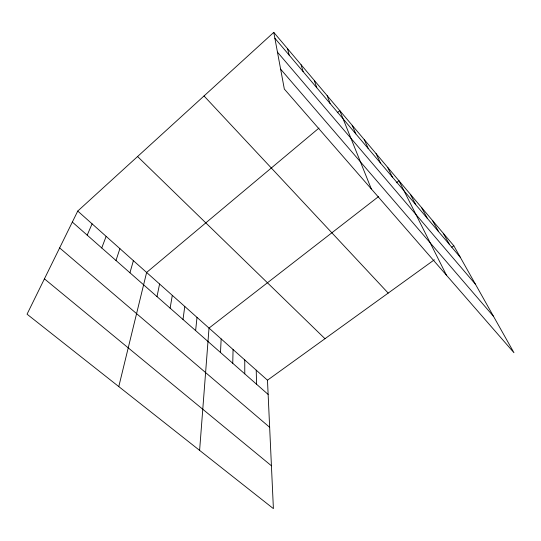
<?xml version="1.0" encoding="UTF-8"?>
<svg xmlns="http://www.w3.org/2000/svg" width="541" height="541" viewBox="0 0 541 541"><rect width="100%" height="100%" fill="white"/><g stroke="black" fill="none" stroke-linecap="round" stroke-linejoin="round"><path stroke-width="0.81" d="M232.752 363.282L233.07 349.527M220.491 352.489L221.161 338.909M199.609 450.376L209.022 328.089L378.484 196.633M195.619 330.592L197.012 317.384M183 319.488L184.779 306.47M170.124 308.154L172.302 295.352M156.998 296.603L159.588 284.011M118.783 386.592L146.618 272.454L319.001 128.061M129.935 272.779L133.39 260.661M115.984 260.498L119.899 248.637M101.742 247.961L106.137 236.363M87.196 235.152L92.092 223.839M77.755 211.058L27.05 314.186L273.401 508.621L267.477 380.201L77.755 211.058L273.78 32.379L453.804 245.749L513.95 352.705L284.329 89.055L273.78 32.379M337.293 112.744L339.802 110.635L371.322 188.937M396.316 182.804L398.967 180.748L446.487 275.247M267.477 380.201L434.342 259.795M451.789 247.203L453.804 245.749M44.423 278.852L271.426 465.781M59.638 247.906L269.648 427.289M72.338 222.074L268.133 394.43M137.57 156.538L324.979 338.713M204.025 95.967L388.195 293.094M280.623 69.153L493.527 316.39M277.459 52.139L475.492 284.309M274.869 38.235L460.31 257.32M443.289 233.286L449.537 244.586M432.55 220.559L438.528 231.582M421.595 207.568L427.275 218.294M410.396 194.3L415.786 204.714M387.627 167.318L392.381 177.063M376.056 153.597L380.472 162.99M364.228 139.585L368.293 148.606M352.15 125.269L355.85 133.904M327.183 95.676L330.091 103.48M314.28 80.386L316.769 87.737M301.087 64.744L303.129 71.622M287.589 48.751L289.165 55.128M256.224 370.166L256.562 384.245M244.755 359.948L244.775 373.865"/></g></svg>
